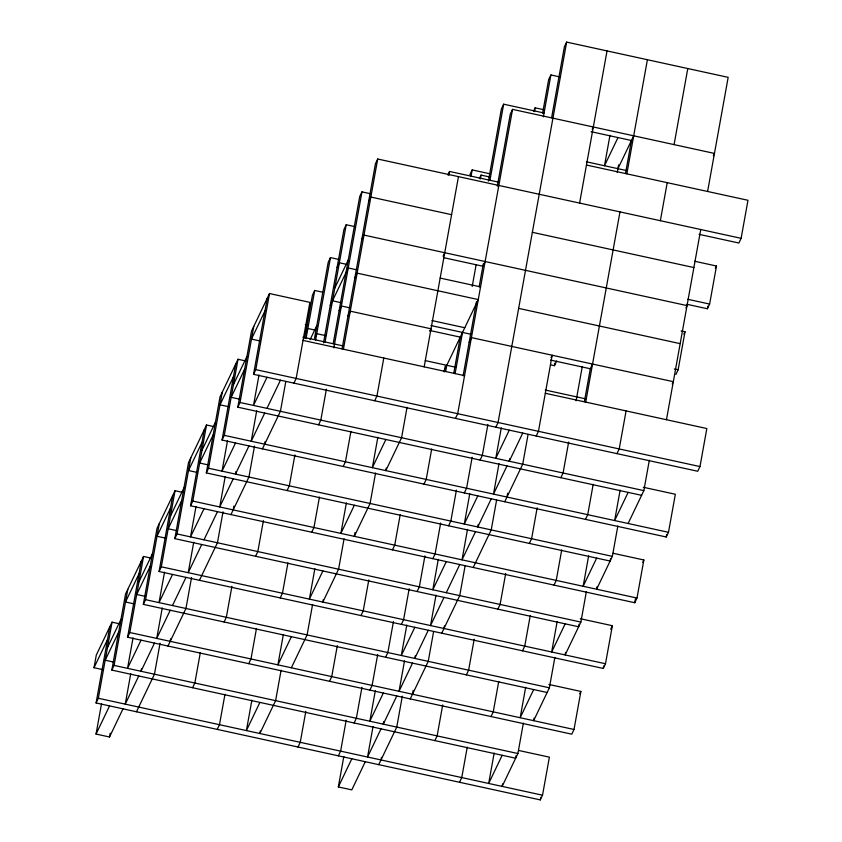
<?xml version="1.0" encoding="UTF-8"?>
<svg xmlns="http://www.w3.org/2000/svg" width="842" height="842" viewBox="0 0 842 842"><rect width="100%" height="100%" fill="white"/><g stroke="black" fill="none" stroke-linecap="round" stroke-linejoin="round"><path stroke-width="1.26" d="M102.861 669.653L94.02 667.717L96.304 655.044L112.049 622.175L119.627 623.827M518.619 750.454L549.384 757.168L542.522 795.206L540.28 799.9L96.093 702.954L109.807 626.869M96.093 702.954L98.335 698.26L112.049 622.175M123.006 708.827L109.513 737.003L96.051 734.056L101.545 703.628M516.093 755.684L515.641 758.221L111.839 670.095L125.553 594.01L143.54 556.457L151.118 558.109M111.839 670.095L114.08 665.401L127.795 589.316M109.513 737.003L110.197 733.193M548.826 684.441L580.875 691.44L574.012 729.477L571.771 734.171L127.584 637.226L141.298 561.151M127.584 637.226L129.826 632.531L143.54 556.457M133.036 637.899L127.542 668.337L141.046 640.162M130.742 673.705L125.258 704.133L138.751 675.968M547.132 692.492L143.329 604.367L157.044 528.281L175.031 490.728L182.609 492.381M143.329 604.367L145.571 599.672L159.285 523.587M141.467 668.737L141.003 671.274L154.496 643.099M580.317 618.712L612.366 625.711L605.503 663.749L603.261 668.443L159.075 571.497L172.789 495.422M159.075 571.497L161.317 566.803L175.031 490.728M164.527 572.171L159.033 602.609L172.536 574.444M162.232 607.977L156.749 638.404L170.242 610.239M579.075 624.238L578.622 626.774L174.82 538.638L188.534 462.553L206.522 425L212.837 426.378M174.82 538.638L177.062 533.944L190.776 457.859M160.043 643.256L154.465 674.21L136.467 711.764M613.092 553.268L643.856 559.983L636.994 598.031L634.752 602.725L190.566 505.779L204.28 429.694M190.566 505.779L192.807 501.085L206.522 425M170.21 641.351L170.673 638.773M196.018 506.452L190.524 536.88L204.027 508.715M193.723 542.248L188.24 572.686L201.733 544.511M610.566 558.509L610.113 561.046L206.311 472.909L220.025 396.835L238.012 359.271L245.59 360.923M206.311 472.909L208.553 468.215L222.267 392.14M191.534 577.538L185.956 608.482L167.958 646.046M643.299 487.265L675.347 494.254L668.485 532.302L666.243 536.996L222.056 440.05L235.771 363.965M222.056 440.05L224.298 435.356L238.012 359.271M227.508 440.724L222.014 471.152L235.518 442.987M225.214 476.519L219.73 506.958L233.223 478.793M641.604 495.317L237.802 407.191L251.516 331.106L269.503 293.542L309.888 302.362L296.173 378.437L293.921 383.131M237.802 407.191L240.044 402.487L253.758 326.412M223.025 511.81L217.446 542.753L199.449 580.317M200.333 652.592L194.849 683.02L192.597 687.714M235.939 471.562L235.476 474.088L248.969 445.923M545.311 393.277L706.838 428.536L699.976 466.573L697.734 471.267L253.547 374.322L267.261 298.236M253.547 374.322L255.789 369.627L269.503 293.542M233.192 509.894L233.887 506.021M258.999 374.995L253.505 405.434L267.009 377.258M256.705 410.801L251.221 441.229L264.714 413.064M254.516 446.081L248.937 477.035L230.94 514.588M231.918 586.348L226.34 617.302L224.088 621.996M264.683 444.166L265.146 441.587M224.972 694.271L219.478 724.699L217.236 729.393M285.775 381.647L280.428 411.306L262.43 448.86M263.409 520.619L257.831 551.573L255.579 556.267M304.699 338.273L312.466 295.153L314.719 290.458L322.402 292.142M306.025 338.652L314.719 290.458M256.463 628.542L250.969 658.97L248.727 663.664M294.9 454.89L289.322 485.845L287.069 490.539M315.603 340.021L330.464 257.599L339.294 259.525M251.884 700.144L246.401 730.572L259.894 702.407M323.496 342.904L343.957 229.434L346.209 224.74L355.177 226.698M325.054 342.084L346.209 224.74M287.953 562.814L282.459 593.242L280.218 597.946M260.315 730.972L259.862 733.508L275.608 700.649L281.091 670.221M333.19 343.662L359.702 196.565L361.955 191.871L370.785 193.797M326.391 389.172L320.813 420.116L318.56 424.81M333.821 347.904L361.955 191.871M283.375 634.415L277.892 664.854L291.385 636.678M342.073 348.841L375.448 163.706L377.7 159.012L741.118 238.328L747.98 200.291L586.453 165.032M343.41 349.209L377.7 159.012M319.444 497.085L313.95 527.524L311.708 532.218M314.866 568.687L309.382 599.125L322.875 570.95M312.582 604.493L307.098 634.921L291.353 667.79M350.935 431.357L345.441 461.795L343.199 466.489M323.296 599.525L322.844 602.062L338.589 569.192L344.073 538.764M305.825 711.374L300.247 742.328L297.994 747.022M346.357 502.958L340.873 533.396L354.366 505.232M383.794 358.029L376.932 396.066L374.69 400.76M355.019 532.533L354.335 536.333L370.08 503.474L375.564 473.036M337.316 645.656L331.737 676.6L329.485 681.294M377.848 437.24L372.364 467.668L385.857 439.503M386.278 468.068L385.825 470.604L401.571 437.745L407.054 407.307M368.807 579.928L363.228 610.871L360.976 615.565M346.199 720.194L340.621 751.138L338.368 755.832M365.291 761.705L351.798 789.88L338.337 786.944L343.82 756.505M448.881 175.262L449.565 171.463L498.78 182.198M361.944 687.325L356.366 718.279L354.114 722.973M424.168 366.838L458.458 176.641M400.203 514.715L394.719 545.142L392.467 549.837M377.69 654.466L372.111 685.409L369.859 690.103M375.311 690.777L369.827 721.215L383.32 693.05M471.015 176.367L472.173 169.916L489.833 173.768M373.027 726.583L367.544 757.011L381.037 728.846M393.435 621.606L387.857 652.55L385.604 657.244M444.176 371.932L445.207 366.186M431.693 448.986L426.21 479.424L423.958 484.118M445.734 371.101L446.892 364.649M480.361 178.967L481.056 175.094L489.897 177.02M383.742 721.615L383.289 724.152L396.782 695.987M409.18 588.737L403.602 619.691L401.35 624.385M381.005 759.958L381.468 757.368M406.802 625.059L401.318 655.486L414.811 627.322M453.764 373.238L460.269 337.126M488.402 181.093L501.411 108.881L503.663 104.187L544.048 113.007M455.08 373.701L462.521 332.432M489.949 180.272L503.663 104.187M404.518 660.854L399.034 691.293L412.527 663.117M472.204 286.48L476.162 264.556M424.926 555.878L419.348 586.821L417.095 591.516M402.329 696.145L396.75 727.088L378.753 764.652M463.121 375.837L476.477 301.731M479.151 286.859L483.34 263.651M497.285 186.271L510.305 114.059L512.546 109.365L714.458 153.433L713.332 155.781M512.546 109.365L457.701 413.696L455.448 418.39M415.232 655.886L414.78 658.423L428.273 630.258M440.671 523.008L435.093 553.962L432.841 558.656M412.496 694.229L413.19 690.356M438.293 559.33L432.809 589.758L446.302 561.593M436.009 595.126L430.525 625.564L444.018 597.388M456.417 490.149L450.838 521.093L448.586 525.787M433.588 631.7L428.241 661.359L410.243 698.923M472.162 457.29L466.584 488.234L464.331 492.928M534.47 111.628L535.154 107.829L544.132 109.786M443.987 628.5L444.45 625.922M469.783 493.601L464.3 524.04L477.793 495.864M467.499 529.408L462.016 559.835L475.509 531.67M542.606 113.186L548.647 79.653L550.9 74.959L559.73 76.896M487.907 424.421L482.329 455.375L480.077 460.069M543.343 116.87L550.9 74.959M465.079 565.982L459.732 595.641L441.734 633.195M442.703 704.954L437.124 735.897L434.882 740.602M478.214 524.44L477.761 526.976L491.254 498.801M551.615 117.722L564.393 46.794L566.645 42.1L728.172 77.348L707.596 191.471M566.645 42.1L498.075 422.505L495.822 427.199M501.274 427.873L495.791 458.311L509.284 430.136M498.99 463.679L493.507 494.107L507 465.942M496.57 500.253L491.223 529.913L473.225 567.466M474.193 639.225L468.615 670.179L466.373 674.874M509.705 458.711L509.252 461.248L522.745 433.083M506.968 497.043L507.652 493.244M467.247 747.149L461.763 777.576L459.511 782.271M528.06 434.525L522.714 464.184L504.716 501.737M505.684 573.497L500.106 604.451L497.864 609.145M579.601 203.08L607.029 50.909M550.784 364.881L554.457 365.681L554.91 363.144M498.738 681.42L493.254 711.848L491.002 716.542M537.175 507.779L531.597 538.722L529.355 543.416M494.17 753.022L488.686 783.449L502.179 755.285M609.976 135.299L604.482 165.737L617.986 137.562M530.228 615.691L524.745 646.13L522.493 650.824M502.6 783.86L502.148 786.396L517.893 753.527L523.377 723.099M568.666 442.05L563.087 472.993L560.846 477.688M576.107 400.781L582.296 366.481M617.249 172.536L618.628 164.864M525.661 687.293L520.177 717.731L533.67 689.556M584.359 401.718L590.305 368.743L592.547 364.049M625.501 173.473L631.447 140.498L591.063 131.689M585.695 402.097L619.975 211.889M626.837 173.852L647.403 59.729M561.719 549.963L556.236 580.401L553.983 585.095M534.091 718.131L533.639 720.668L549.384 687.798L554.867 657.37M557.151 621.564L551.668 652.003L565.161 623.838M593.21 484.245L587.727 514.673L585.474 519.367M565.582 652.403L565.129 654.939L580.875 622.08L586.358 591.642M540.28 799.9L540.732 797.363M588.642 555.846L583.159 586.274L596.652 558.109M626.08 410.907L619.217 448.944L616.965 453.638M660.36 220.699L667.211 182.661M674.074 144.624L687.788 68.539M597.073 586.674L596.62 589.211L612.366 556.351L617.849 525.913M620.133 490.118L614.649 520.545L628.143 492.381M603.261 668.443L603.714 665.906M628.111 523.482L643.856 490.623L649.34 460.195M666.454 419.716L700.744 229.519M634.752 602.725L635.436 598.915M675.894 374.48L678.136 369.785L684.999 331.737L681.146 330.906M666.243 536.996L666.696 534.46M686.872 304.278L707.385 308.751L707.838 306.214M707.385 308.751L709.627 304.057L716.489 266.019L694.692 261.262M94.02 667.717L107.523 639.552M139.014 573.823L125.511 601.998L134.352 603.924M170.505 508.105L157.001 536.27L165.842 538.196M201.996 442.376L188.492 470.541L197.333 472.467M233.487 376.648L219.983 404.813L228.824 406.749M264.977 310.919L251.474 339.094L260.315 341.021M107.481 647.54L120.974 619.375M138.972 581.811L152.465 553.647M170.463 516.083L183.956 487.918M201.954 450.365L215.447 422.189M233.445 384.636L246.938 356.461M118.69 632.047L105.197 660.223L114.028 662.149M150.181 566.329L136.688 594.494L145.519 596.42M181.672 500.601L168.179 528.765L177.009 530.692M213.163 434.872L199.67 463.037L208.5 464.963M244.654 369.143L231.161 397.319L239.991 399.245M96.051 734.056L109.555 705.891M330.464 257.599L328.212 262.294L314.498 338.379L316.75 333.685L325.717 335.642M172.494 605.545L185.987 577.38M203.985 539.817L217.478 511.652M266.967 408.37L280.46 380.195M305.604 333.2L307.856 328.506L315.55 330.18M337.095 267.472L339.347 262.778L347.041 264.451M368.585 201.743L370.838 197.049L451.596 214.678M310.035 339.779L316.781 325.696M334.779 288.143L348.272 259.967M330.243 305.509L348.241 267.956L357.208 269.914M361.734 239.791L363.986 235.086L687.03 305.593L685.904 307.94M339.126 310.687L341.378 305.993L350.356 307.951M354.871 277.828L357.124 273.134L478.267 299.573L443.966 371.164M348.02 315.866L350.272 311.172L431.03 328.801L429.904 331.148M447.881 174.978L449.565 171.463M469.92 174.61L472.173 169.916M479.372 178.62L481.056 175.094M443.06 256.242L444.744 252.716M533.47 111.344L535.154 107.829M485.129 261.536L482.876 266.23L443.755 257.684M469.162 342.305L471.415 337.61L673.316 381.679L672.19 384.026M592.189 129.342L593.315 126.995M617.944 168.674L633.689 135.804M338.337 786.944L351.83 758.768M551.047 357.587L552.173 355.24L538.459 431.325L536.207 436.019M554.457 365.681L556.709 360.986M446.271 592.694L459.764 564.529M683.872 334.085L684.999 331.737M715.363 268.366L716.489 266.019M741.118 238.328L738.876 243.022L699.134 234.35M579.749 693.787L580.875 691.44M610.682 629.237L612.366 625.711M642.73 562.33L643.856 559.983M586.4 161.79L626.922 170.631M532.365 232.308L693.882 267.556M687.84 299.299L709.627 304.057M440.177 278.081L480.55 286.89M518.651 308.382L680.168 343.641M674.295 368.943L678.136 369.785M431.957 320.581L464.773 327.738M332.495 300.815L341.463 302.773M430.978 325.549L471.352 334.358M429.988 330.517L460.911 337.274M550.563 360.071L590.305 368.743M305.278 324.707L307.804 325.254M425.326 360.618L455.606 367.228M302.973 337.147L343.494 345.999M545.258 390.035L585.779 398.876M303.036 340.4L464.552 375.658M255.789 369.627L699.976 466.573M240.044 402.487L643.856 490.623M224.298 435.356L668.485 532.302M208.553 468.215L612.366 556.351M192.807 501.085L636.994 598.031M177.062 533.944L580.875 622.08M161.317 566.803L605.503 663.749M145.571 599.672L549.384 687.798M129.826 632.531L574.012 729.477M114.08 665.401L517.893 753.527M98.335 698.26L542.522 795.206"/></g></svg>
